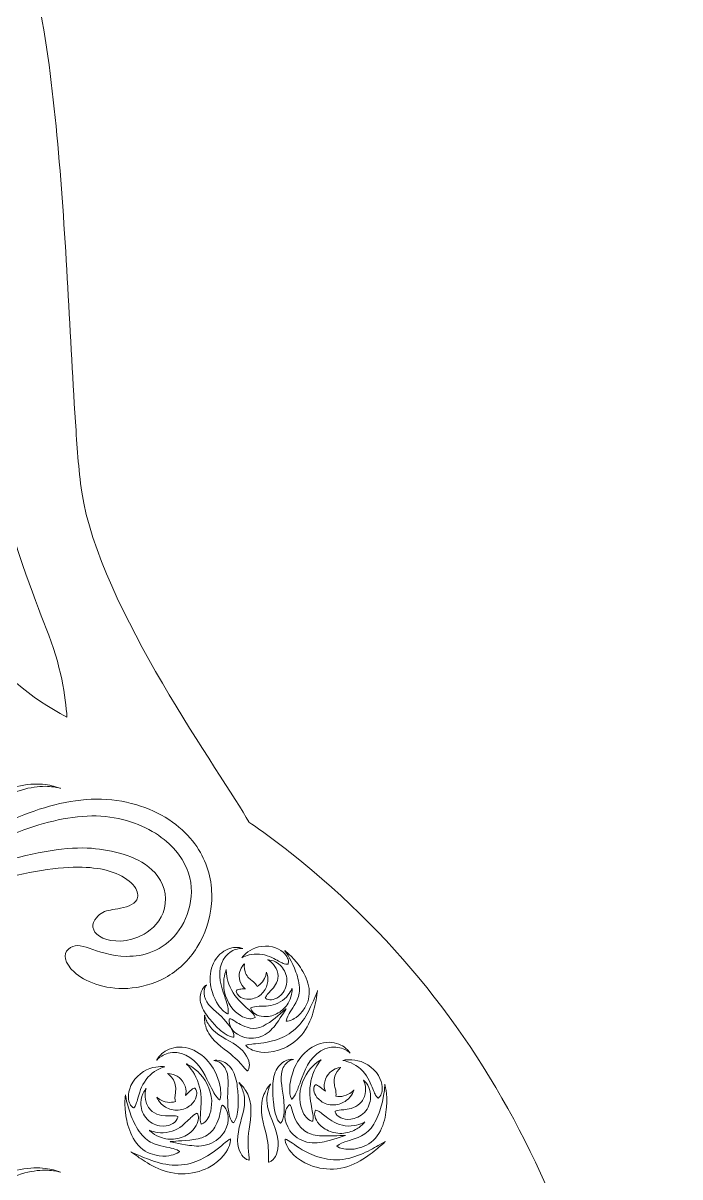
# Model space of a CAD drawing. Extents: x 359 to 483, y -510 to -85.
# Drawn here: x 439.5 to 482.8, y -212 to -135.8 of the extents above; entities that cross this region are included whole.
import ezdxf

# ---------------------------------------------------------------- set-up
doc = ezdxf.new("R2010")
doc.units = 0
doc.header["$MEASUREMENT"] = 0
doc.layers.add('Layer 1', color=7, linetype='Continuous')

msp = doc.modelspace()

# ---------------------------------------------------------------- linework, layer by layer
at = {"layer": 'Layer 1', "lineweight": 0}
for points, knots in [([(480.384, -236.21), (477.778, -218.221), (471.8, -202.258), (457.192, -190.652), (456.27, -189.919), (455.329, -189.239), (454.378, -188.583), (454.375, -188.577), (454.375, -188.574), (454.372, -188.568), (452.72, -185.571), (444.486, -174.406), (443.343, -166.788), (443.113, -165.25), (443.023, -163.689), (442.923, -162.139), (442.516, -155.827), (442.299, -149.504), (441.696, -143.205), (441.4, -140.11), (441.039, -137.006), (440.409, -133.958), (439.927, -131.628), (439.549, -128.164), (437.361, -126.737), (435.822, -125.733), (433.515, -125.783), (431.765, -125.417), (429.415, -124.926), (427.103, -124.275), (424.81, -123.567), (424.638, -123.514), (424.466, -123.476), (424.294, -123.43), (423.24, -120.997), (423.108, -118.615), (423.164, -117.16), (426.49, -115.522), (428.87, -111.133), (428.857, -105.967), (428.844, -100.129), (425.783, -95.293), (421.768, -94.311), (423.648, -93.525), (424.872, -91.484), (424.391, -89.236), (424.033, -87.566), (422.678, -86.221), (421.006, -85.876), (418.135, -85.282), (415.613, -87.462), (415.619, -90.226), (415.624, -92.127), (416.825, -93.741), (418.506, -94.37), (414.609, -95.495), (411.688, -100.28), (411.702, -106.008), (411.714, -111.174), (414.114, -115.551), (417.448, -117.174), (417.51, -118.618), (417.393, -120.978), (416.37, -123.399), (413.705, -123.916), (411.064, -124.78), (408.486, -125.448), (406.503, -125.963), (404.179, -125.643), (402.395, -126.819), (400.214, -128.258), (399.852, -131.723), (399.381, -134.055), (398.765, -137.106), (398.42, -140.212), (398.138, -143.309), (397.565, -149.61), (397.378, -155.934), (397.001, -162.248), (396.908, -163.799), (396.826, -165.36), (396.603, -166.899), (395.496, -174.522), (387.038, -186.635), (385.4, -189.64), (385.399, -189.643), (385.399, -189.644), (385.397, -189.647), (384.881, -190.029), (384.367, -190.419), (383.86, -190.826), (369.308, -202.502), (363.405, -218.492), (360.884, -236.493), (359.233, -248.287), (359.066, -443.788), (359.066, -443.788), (359.066, -479.813), (384.682, -509.503), (420.707, -509.503), (420.707, -509.503), (420.707, -509.503), (420.707, -509.503), (456.731, -509.503), (482.824, -479.813), (482.824, -443.788), (482.824, -443.788), (482.092, -247.996), (480.384, -236.21)], [0, 0, 0, 0, 1, 1, 1, 2, 2, 2, 3, 3, 3, 4, 4, 4, 5, 5, 5, 6, 6, 6, 7, 7, 7, 8, 8, 8, 9, 9, 9, 10, 10, 10, 11, 11, 11, 12, 12, 12, 13, 13, 13, 14, 14, 14, 15, 15, 15, 16, 16, 16, 17, 17, 17, 18, 18, 18, 19, 19, 19, 20, 20, 20, 21, 21, 21, 22, 22, 22, 23, 23, 23, 24, 24, 24, 25, 25, 25, 26, 26, 26, 27, 27, 27, 28, 28, 28, 29, 29, 29, 30, 30, 30, 31, 31, 31, 32, 32, 32, 33, 33, 33, 34, 34, 34, 35, 35, 35, 36, 36, 36, 36]), ([(440.991, -175.789), (441.978, -178.202), (442.279, -180.338), (442.363, -181.654), (437.48, -179.075), (434.285, -174.693), (433.53, -169.163), (432.541, -161.919), (433.506, -156.722), (435.762, -150.376), (435.493, -152.992), (435.265, -155.717), (435.324, -156.971), (435.456, -159.754), (439.357, -171.795), (440.991, -175.789)], [0, 0, 0, 0, 1, 1, 1, 2, 2, 2, 3, 3, 3, 4, 4, 4, 5, 5, 5, 5]), ([(424.863, -188.805), (425.494, -189.351), (426.813, -190.084), (428.423, -189.906), (429.209, -189.845), (430.443, -189.628), (431.821, -189.132), (433.201, -188.65), (434.717, -187.924), (436.162, -187.264), (437.6, -186.584), (439.067, -186.098), (440.18, -186.07), (440.733, -186.044), (441.183, -186.118), (441.482, -186.201), (441.782, -186.281), (441.94, -186.351), (441.94, -186.351), (441.94, -186.351), (441.773, -186.299), (441.471, -186.255), (441.169, -186.207), (440.725, -186.185), (440.198, -186.269), (439.134, -186.416), (437.8, -187.022), (436.455, -187.833), (435.094, -188.628), (433.636, -189.508), (432.22, -190.134), (430.814, -190.774), (429.441, -191.111), (428.539, -191.18), (426.77, -191.378), (424.927, -191.293), (423.684, -190.561), (423.07, -190.207), (422.651, -189.713), (422.549, -189.284), (422.439, -188.852), (422.632, -188.525), (423.083, -188.32), (423.524, -188.117), (423.829, -188.134), (424.079, -188.228), (424.329, -188.326), (424.533, -188.532), (424.863, -188.805)], [0, 0, 0, 0, 1, 1, 1, 2, 2, 2, 3, 3, 3, 4, 4, 4, 5, 5, 5, 6, 6, 6, 7, 7, 7, 8, 8, 8, 9, 9, 9, 10, 10, 10, 11, 11, 11, 12, 12, 12, 13, 13, 13, 14, 14, 14, 15, 15, 15, 16, 16, 16, 16]), ([(443.279, -187.125), (445.128, -186.895), (446.933, -187.275), (448.337, -187.98), (449.755, -188.683), (450.769, -189.761), (451.267, -190.761), (451.797, -191.745), (451.986, -192.889), (451.905, -193.941), (451.817, -194.999), (451.483, -196.004), (450.946, -196.852), (450.42, -197.707), (449.672, -198.4), (448.851, -198.853), (448.026, -199.294), (447.163, -199.512), (446.373, -199.555), (444.783, -199.638), (443.508, -199.091), (442.85, -198.485), (442.177, -197.868), (442.093, -197.287), (442.455, -196.957), (442.813, -196.624), (443.25, -196.714), (443.836, -196.908), (444.418, -197.104), (445.236, -197.42), (446.316, -197.441), (447.381, -197.457), (448.685, -197.104), (449.606, -195.919), (450.527, -194.789), (450.963, -192.889), (450.13, -191.348), (449.746, -190.577), (448.966, -189.698), (447.776, -189.068), (446.59, -188.441), (445.042, -188.049), (443.379, -188.2), (441.704, -188.317), (439.948, -188.876), (438.224, -189.594), (436.495, -190.308), (434.773, -191.177), (433.016, -191.843), (431.267, -192.517), (429.464, -192.97), (427.778, -192.985), (426.084, -192.995), (424.58, -192.524), (423.464, -191.888), (422.339, -191.249), (421.633, -190.428), (421.251, -189.819), (421.067, -189.506), (420.936, -189.256), (420.871, -189.076), (420.798, -188.9), (420.759, -188.806), (420.759, -188.806), (420.759, -188.806), (420.802, -188.898), (420.884, -189.07), (420.957, -189.246), (421.101, -189.489), (421.297, -189.788), (421.704, -190.373), (422.436, -191.143), (423.56, -191.712), (424.672, -192.28), (426.152, -192.664), (427.764, -192.58), (429.384, -192.491), (431.096, -191.982), (432.776, -191.251), (434.463, -190.527), (436.133, -189.595), (437.873, -188.792), (439.606, -187.99), (441.436, -187.32), (443.279, -187.125)], [0, 0, 0, 0, 1, 1, 1, 2, 2, 2, 3, 3, 3, 4, 4, 4, 5, 5, 5, 6, 6, 6, 7, 7, 7, 8, 8, 8, 9, 9, 9, 10, 10, 10, 11, 11, 11, 12, 12, 12, 13, 13, 13, 14, 14, 14, 15, 15, 15, 16, 16, 16, 17, 17, 17, 18, 18, 18, 19, 19, 19, 20, 20, 20, 21, 21, 21, 22, 22, 22, 23, 23, 23, 24, 24, 24, 25, 25, 25, 26, 26, 26, 27, 27, 27, 28, 28, 28, 28]), ([(446.899, -192.95), (446.704, -192.623), (446.293, -192.295), (445.803, -192.06), (445.308, -191.822), (444.736, -191.667), (444.125, -191.607), (442.91, -191.459), (440.909, -191.615), (438.659, -192.174), (436.41, -192.707), (433.875, -193.582), (431.377, -193.94), (430.132, -194.122), (428.907, -194.179), (427.791, -194.078), (426.677, -193.976), (425.681, -193.731), (424.886, -193.409), (424.085, -193.097), (423.496, -192.699), (423.13, -192.385), (422.949, -192.223), (422.814, -192.092), (422.733, -191.993), (422.649, -191.897), (422.604, -191.846), (422.604, -191.846), (422.604, -191.846), (422.782, -192.053), (423.164, -192.342), (423.549, -192.625), (424.152, -192.972), (424.953, -193.221), (425.749, -193.48), (426.734, -193.649), (427.814, -193.674), (428.894, -193.698), (430.073, -193.564), (431.264, -193.31), (433.656, -192.81), (436.087, -191.803), (438.381, -191.131), (440.666, -190.438), (442.83, -190.165), (444.255, -190.334), (444.962, -190.405), (445.666, -190.542), (446.333, -190.779), (446.995, -191.024), (447.65, -191.355), (448.178, -191.936), (448.727, -192.516), (449.008, -193.437), (448.797, -194.259), (448.591, -195.087), (448.005, -195.669), (447.448, -195.978), (446.342, -196.57), (445.363, -196.501), (444.736, -196.234), (444.096, -195.946), (443.926, -195.449), (444.202, -195.037), (444.466, -194.631), (444.749, -194.497), (445.092, -194.409), (445.426, -194.327), (445.98, -194.305), (446.473, -194.102), (446.693, -194.01), (446.87, -193.877), (446.967, -193.706), (447.059, -193.536), (447.091, -193.259), (446.899, -192.95)], [0, 0, 0, 0, 1, 1, 1, 2, 2, 2, 3, 3, 3, 4, 4, 4, 5, 5, 5, 6, 6, 6, 7, 7, 7, 8, 8, 8, 9, 9, 9, 10, 10, 10, 11, 11, 11, 12, 12, 12, 13, 13, 13, 14, 14, 14, 15, 15, 15, 16, 16, 16, 17, 17, 17, 18, 18, 18, 19, 19, 19, 20, 20, 20, 21, 21, 21, 22, 22, 22, 23, 23, 23, 24, 24, 24, 25, 25, 25, 25]), ([(452.584, -197.199), (452.933, -196.93), (453.317, -196.842), (453.577, -196.851), (453.841, -196.856), (453.98, -196.927), (453.98, -196.927), (453.98, -196.927), (453.825, -196.9), (453.589, -196.96), (453.355, -197.012), (453.052, -197.176), (452.823, -197.452), (452.336, -198.005), (452.4, -198.946), (452.61, -199.576), (452.815, -200.227), (452.97, -200.635), (452.999, -200.89), (453.037, -201.144), (452.989, -201.236), (452.989, -201.236), (452.989, -201.236), (452.885, -201.229), (452.693, -201.055), (452.51, -200.876), (452.189, -200.549), (451.941, -199.773), (451.824, -199.383), (451.773, -198.892), (451.87, -198.41), (451.959, -197.928), (452.23, -197.462), (452.584, -197.199)], [0, 0, 0, 0, 1, 1, 1, 2, 2, 2, 3, 3, 3, 4, 4, 4, 5, 5, 5, 6, 6, 6, 7, 7, 7, 8, 8, 8, 9, 9, 9, 10, 10, 10, 11, 11, 11, 11]), ([(454.616, -196.964), (455.085, -196.712), (455.848, -196.691), (456.325, -196.96), (456.804, -197.214), (456.943, -197.533), (456.976, -197.706), (457.009, -197.887), (456.95, -197.963), (456.95, -197.963), (456.95, -197.963), (456.859, -197.977), (456.706, -197.925), (456.549, -197.875), (456.345, -197.758), (456.008, -197.581), (455.676, -197.396), (455.176, -197.246), (454.714, -197.299), (454.257, -197.337), (453.915, -197.531), (453.915, -197.531), (453.915, -197.531), (454.129, -197.199), (454.616, -196.964)], [0, 0, 0, 0, 1, 1, 1, 2, 2, 2, 3, 3, 3, 4, 4, 4, 5, 5, 5, 6, 6, 6, 7, 7, 7, 8, 8, 8, 8]), ([(457.687, -198.054), (457.914, -198.38), (458.134, -198.768), (458.266, -199.217), (458.406, -199.658), (458.381, -200.202), (458.199, -200.587), (457.825, -201.352), (457.387, -201.541), (457.172, -201.655), (456.938, -201.755), (456.84, -201.724), (456.84, -201.724), (456.84, -201.724), (456.825, -201.623), (456.933, -201.402), (457.025, -201.177), (457.303, -200.852), (457.56, -200.311), (457.683, -200.039), (457.741, -199.718), (457.691, -199.338), (457.644, -198.963), (457.519, -198.562), (457.382, -198.222), (457.105, -197.533), (456.736, -197.064), (456.736, -197.064), (456.736, -197.064), (457.228, -197.401), (457.687, -198.054)], [0, 0, 0, 0, 1, 1, 1, 2, 2, 2, 3, 3, 3, 4, 4, 4, 5, 5, 5, 6, 6, 6, 7, 7, 7, 8, 8, 8, 9, 9, 9, 10, 10, 10, 10]), ([(454.134, -199.582), (453.807, -199.355), (453.65, -198.797), (453.769, -198.45), (453.866, -198.086), (454.084, -197.933), (454.084, -197.933), (454.084, -197.933), (454.029, -198.191), (454.117, -198.455), (454.199, -198.733), (454.405, -198.92), (454.563, -199.033), (454.754, -199.167), (454.86, -199.319), (454.916, -199.423), (455.046, -199.352), (455.17, -199.261), (455.267, -199.13), (455.505, -198.836), (455.525, -198.488), (455.525, -198.488), (455.525, -198.488), (455.563, -198.561), (455.594, -198.698), (455.626, -198.834), (455.642, -199.04), (455.585, -199.273), (455.528, -199.504), (455.395, -199.76), (455.176, -199.952), (454.958, -200.149), (454.671, -200.252), (454.424, -200.269), (453.917, -200.292), (453.673, -200.051), (453.596, -199.913), (453.514, -199.763), (453.551, -199.675), (453.551, -199.675), (453.551, -199.675), (453.631, -199.63), (453.769, -199.61), (453.862, -199.594), (453.988, -199.589), (454.137, -199.584), (454.136, -199.583), (454.135, -199.583), (454.134, -199.582)], [0, 0, 0, 0, 1, 1, 1, 2, 2, 2, 3, 3, 3, 4, 4, 4, 5, 5, 5, 6, 6, 6, 7, 7, 7, 8, 8, 8, 9, 9, 9, 10, 10, 10, 11, 11, 11, 12, 12, 12, 13, 13, 13, 14, 14, 14, 15, 15, 15, 16, 16, 16, 16]), ([(456.633, -199.821), (456.271, -200.304), (455.86, -200.334), (455.683, -200.298), (455.49, -200.258), (455.451, -200.167), (455.451, -200.167), (455.451, -200.167), (455.485, -200.08), (455.589, -199.963), (455.689, -199.84), (455.858, -199.698), (456.065, -199.418), (456.164, -199.276), (456.262, -199.099), (456.287, -198.895), (456.317, -198.69), (456.272, -198.451), (456.174, -198.252), (456.077, -198.052), (455.933, -197.897), (455.811, -197.804), (455.688, -197.711), (455.597, -197.672), (455.597, -197.672), (455.597, -197.672), (455.694, -197.667), (455.857, -197.706), (456.018, -197.745), (456.246, -197.844), (456.451, -198.041), (456.654, -198.236), (456.834, -198.533), (456.875, -198.88), (456.921, -199.23), (456.804, -199.582), (456.633, -199.821)], [0, 0, 0, 0, 1, 1, 1, 2, 2, 2, 3, 3, 3, 4, 4, 4, 5, 5, 5, 6, 6, 6, 7, 7, 7, 8, 8, 8, 9, 9, 9, 10, 10, 10, 11, 11, 11, 12, 12, 12, 12]), ([(453.965, -200.599), (454.311, -200.912), (454.528, -201.091), (454.645, -201.237), (454.764, -201.379), (454.78, -201.472), (454.78, -201.472), (454.78, -201.472), (454.718, -201.547), (454.513, -201.56), (454.317, -201.568), (453.941, -201.516), (453.491, -201.11), (453.031, -200.712), (452.71, -199.942), (452.71, -199.337), (452.689, -198.725), (452.878, -198.316), (452.878, -198.316), (452.878, -198.316), (452.868, -198.767), (453.052, -199.275), (453.225, -199.793), (453.613, -200.293), (453.965, -200.599)], [0, 0, 0, 0, 1, 1, 1, 2, 2, 2, 3, 3, 3, 4, 4, 4, 5, 5, 5, 6, 6, 6, 7, 7, 7, 8, 8, 8, 8]), ([(451.497, -200.267), (451.695, -200.75), (452.323, -201.151), (452.715, -201.581), (453.506, -202.401), (453.375, -202.766), (453.375, -202.766), (453.375, -202.766), (453.005, -202.885), (452.214, -202.064), (452.016, -201.855), (451.805, -201.617), (451.592, -201.331), (451.382, -201.047), (451.195, -200.699), (451.158, -200.348), (451.12, -200.002), (451.225, -199.708), (451.348, -199.545), (451.472, -199.379), (451.583, -199.331), (451.583, -199.331), (451.583, -199.331), (451.498, -199.42), (451.445, -199.594), (451.391, -199.766), (451.393, -200.024), (451.497, -200.267)], [0, 0, 0, 0, 1, 1, 1, 2, 2, 2, 3, 3, 3, 4, 4, 4, 5, 5, 5, 6, 6, 6, 7, 7, 7, 8, 8, 8, 9, 9, 9, 9]), ([(457.222, -199.567), (457.222, -199.567), (457.228, -199.663), (457.209, -199.825), (457.189, -199.986), (457.134, -200.214), (457.005, -200.454), (456.878, -200.692), (456.674, -200.938), (456.41, -201.117), (456.147, -201.298), (455.833, -201.396), (455.56, -201.415), (455.004, -201.445), (454.718, -201.226), (454.604, -201.089), (454.487, -200.943), (454.504, -200.849), (454.504, -200.849), (454.504, -200.849), (454.579, -200.794), (454.739, -200.768), (454.9, -200.737), (455.133, -200.742), (455.51, -200.721), (455.887, -200.71), (456.386, -200.561), (456.729, -200.242), (457.077, -199.941), (457.222, -199.567), (457.222, -199.567)], [0, 0, 0, 0, 1, 1, 1, 2, 2, 2, 3, 3, 3, 4, 4, 4, 5, 5, 5, 6, 6, 6, 7, 7, 7, 8, 8, 8, 9, 9, 9, 10, 10, 10, 10]), ([(458.908, -199.704), (458.908, -199.704), (458.878, -199.886), (458.829, -200.186), (458.775, -200.485), (458.697, -200.904), (458.538, -201.372), (458.38, -201.838), (458.121, -202.359), (457.713, -202.777), (457.313, -203.195), (456.803, -203.489), (456.33, -203.637), (455.367, -203.928), (454.77, -203.714), (454.493, -203.581), (454.208, -203.431), (454.176, -203.323), (454.176, -203.323), (454.176, -203.323), (454.271, -203.267), (454.561, -203.24), (454.848, -203.198), (455.337, -203.212), (456.118, -202.973), (456.507, -202.852), (456.94, -202.649), (457.314, -202.346), (457.689, -202.049), (457.994, -201.637), (458.22, -201.231), (458.447, -200.825), (458.609, -200.434), (458.725, -200.155), (458.839, -199.875), (458.908, -199.704), (458.908, -199.704)], [0, 0, 0, 0, 1, 1, 1, 2, 2, 2, 3, 3, 3, 4, 4, 4, 5, 5, 5, 6, 6, 6, 7, 7, 7, 8, 8, 8, 9, 9, 9, 10, 10, 10, 11, 11, 11, 12, 12, 12, 12]), ([(453.105, -201.557), (453.105, -201.557), (453.202, -201.573), (453.372, -201.68), (453.55, -201.775), (453.795, -201.986), (454.263, -202.125), (455.28, -202.626), (456.817, -200.795), (456.832, -200.911), (456.832, -200.911), (456.565, -201.344), (456.176, -201.899), (455.975, -202.172), (455.704, -202.492), (455.302, -202.682), (454.909, -202.87), (454.451, -202.899), (454.083, -202.797), (453.331, -202.567), (453.135, -202.085), (453.082, -201.873), (453.035, -201.634), (453.105, -201.557), (453.105, -201.557)], [0, 0, 0, 0, 1, 1, 1, 2, 2, 2, 3, 3, 3, 4, 4, 4, 5, 5, 5, 6, 6, 6, 7, 7, 7, 8, 8, 8, 8]), ([(454.398, -204.711), (454.364, -204.963), (454.267, -205.008), (454.267, -205.008), (454.267, -205.008), (454.185, -204.952), (454.06, -204.795), (453.929, -204.639), (453.754, -204.404), (453.322, -204.026), (452.91, -203.655), (452.109, -203.189), (451.726, -202.528), (451.537, -202.207), (451.469, -201.891), (451.449, -201.671), (451.43, -201.449), (451.448, -201.318), (451.448, -201.318), (451.448, -201.318), (451.474, -201.449), (451.555, -201.645), (451.635, -201.84), (451.78, -202.097), (452.004, -202.318), (452.441, -202.772), (453.224, -203.025), (453.777, -203.498), (454.322, -203.966), (454.435, -204.471), (454.398, -204.711)], [0, 0, 0, 0, 1, 1, 1, 2, 2, 2, 3, 3, 3, 4, 4, 4, 5, 5, 5, 6, 6, 6, 7, 7, 7, 8, 8, 8, 9, 9, 9, 10, 10, 10, 10]), ([(452.091, -204.971), (452.501, -205.769), (452.514, -206.275), (452.52, -206.556), (452.514, -206.841), (452.447, -206.924), (452.447, -206.924), (452.447, -206.924), (452.346, -206.888), (452.186, -206.655), (452.018, -206.428), (451.831, -205.983), (451.479, -205.303), (451.147, -204.635), (450.44, -203.84), (449.613, -203.797), (449.212, -203.764), (448.845, -203.879), (448.621, -204.024), (448.39, -204.165), (448.291, -204.31), (448.291, -204.31), (448.291, -204.31), (448.347, -204.145), (448.553, -203.939), (448.751, -203.731), (449.122, -203.506), (449.603, -203.449), (450.084, -203.385), (450.653, -203.541), (451.094, -203.849), (451.541, -204.152), (451.88, -204.576), (452.091, -204.971)], [0, 0, 0, 0, 1, 1, 1, 2, 2, 2, 3, 3, 3, 4, 4, 4, 5, 5, 5, 6, 6, 6, 7, 7, 7, 8, 8, 8, 9, 9, 9, 10, 10, 10, 11, 11, 11, 11]), ([(460.756, -203.497), (460.982, -203.681), (461.055, -203.839), (461.055, -203.839), (461.055, -203.839), (460.942, -203.705), (460.697, -203.589), (460.459, -203.468), (460.082, -203.392), (459.687, -203.467), (458.869, -203.596), (458.248, -204.461), (457.988, -205.16), (457.71, -205.872), (457.57, -206.335), (457.426, -206.578), (457.292, -206.826), (457.195, -206.873), (457.195, -206.873), (457.195, -206.873), (457.12, -206.797), (457.084, -206.514), (457.06, -206.234), (457.02, -205.73), (457.345, -204.893), (457.513, -204.478), (457.807, -204.022), (458.22, -203.674), (458.626, -203.321), (459.175, -203.106), (459.66, -203.119), (460.144, -203.126), (460.537, -203.311), (460.756, -203.497)], [0, 0, 0, 0, 1, 1, 1, 2, 2, 2, 3, 3, 3, 4, 4, 4, 5, 5, 5, 6, 6, 6, 7, 7, 7, 8, 8, 8, 9, 9, 9, 10, 10, 10, 11, 11, 11, 11]), ([(448.534, -204.72), (448.712, -204.717), (448.816, -204.734), (448.816, -204.734), (448.816, -204.734), (448.393, -204.839), (447.996, -205.16), (447.582, -205.473), (447.289, -205.986), (447.17, -206.401), (447.041, -206.813), (446.983, -207.07), (446.908, -207.232), (446.839, -207.393), (446.765, -207.452), (446.765, -207.452), (446.765, -207.452), (446.669, -207.436), (446.562, -207.267), (446.463, -207.105), (446.333, -206.751), (446.508, -206.184), (446.67, -205.608), (447.27, -205.03), (447.829, -204.854), (448.105, -204.753), (448.358, -204.723), (448.534, -204.72)], [0, 0, 0, 0, 1, 1, 1, 2, 2, 2, 3, 3, 3, 4, 4, 4, 5, 5, 5, 6, 6, 6, 7, 7, 7, 8, 8, 8, 9, 9, 9, 9]), ([(450.876, -205.42), (450.613, -204.878), (450.247, -204.539), (450.247, -204.539), (450.247, -204.539), (450.711, -204.722), (451.163, -205.222), (451.626, -205.702), (451.963, -206.552), (451.914, -207.218), (451.878, -207.882), (451.635, -208.216), (451.483, -208.366), (451.322, -208.519), (451.222, -208.514), (451.222, -208.514), (451.222, -208.514), (451.17, -208.432), (451.162, -208.231), (451.149, -208.027), (451.191, -207.715), (451.218, -207.19), (451.256, -206.665), (451.157, -205.959), (450.876, -205.42)], [0, 0, 0, 0, 1, 1, 1, 2, 2, 2, 3, 3, 3, 4, 4, 4, 5, 5, 5, 6, 6, 6, 7, 7, 7, 8, 8, 8, 8]), ([(452.971, -206.981), (452.943, -206.338), (453.115, -205.524), (452.879, -204.983), (452.763, -204.709), (452.557, -204.507), (452.378, -204.417), (452.197, -204.324), (452.061, -204.324), (452.061, -204.324), (452.061, -204.324), (452.187, -204.277), (452.412, -204.313), (452.634, -204.349), (452.941, -204.501), (453.176, -204.801), (453.415, -205.105), (453.535, -205.521), (453.589, -205.907), (453.641, -206.297), (453.66, -206.651), (453.667, -206.97), (453.687, -208.236), (453.342, -208.432), (453.342, -208.432), (453.342, -208.432), (452.991, -208.246), (452.971, -206.981)], [0, 0, 0, 0, 1, 1, 1, 2, 2, 2, 3, 3, 3, 4, 4, 4, 5, 5, 5, 6, 6, 6, 7, 7, 7, 8, 8, 8, 9, 9, 9, 9]), ([(456.68, -206.984), (456.793, -208.245), (456.463, -208.466), (456.463, -208.466), (456.463, -208.466), (456.099, -208.307), (455.986, -207.046), (455.96, -206.728), (455.942, -206.374), (455.953, -205.981), (455.966, -205.591), (456.043, -205.164), (456.248, -204.838), (456.45, -204.515), (456.74, -204.332), (456.957, -204.273), (457.177, -204.213), (457.307, -204.247), (457.307, -204.247), (457.307, -204.247), (457.172, -204.261), (457.002, -204.372), (456.833, -204.481), (456.649, -204.703), (456.563, -204.988), (456.385, -205.551), (456.641, -206.342), (456.68, -206.984)], [0, 0, 0, 0, 1, 1, 1, 2, 2, 2, 3, 3, 3, 4, 4, 4, 5, 5, 5, 6, 6, 6, 7, 7, 7, 8, 8, 8, 9, 9, 9, 9]), ([(458.6, -205.213), (458.378, -205.779), (458.353, -206.491), (458.445, -207.009), (458.527, -207.528), (458.602, -207.834), (458.61, -208.038), (458.623, -208.239), (458.58, -208.326), (458.58, -208.326), (458.58, -208.326), (458.481, -208.342), (458.305, -208.207), (458.138, -208.073), (457.861, -207.766), (457.756, -207.109), (457.637, -206.452), (457.884, -205.572), (458.294, -205.046), (458.692, -204.501), (459.134, -204.271), (459.134, -204.271), (459.134, -204.271), (458.805, -204.646), (458.6, -205.213)], [0, 0, 0, 0, 1, 1, 1, 2, 2, 2, 3, 3, 3, 4, 4, 4, 5, 5, 5, 6, 6, 6, 7, 7, 7, 8, 8, 8, 8]), ([(459.376, -206.233), (459.254, -205.819), (459.493, -205.242), (459.826, -205.02), (460.151, -204.771), (460.444, -204.78), (460.444, -204.78), (460.444, -204.78), (460.213, -204.955), (460.094, -205.243), (459.96, -205.536), (459.992, -205.856), (460.054, -206.075), (460.136, -206.352), (460.131, -206.559), (460.114, -206.677), (460.283, -206.706), (460.463, -206.709), (460.642, -206.657), (461.053, -206.556), (461.303, -206.265), (461.303, -206.265), (461.303, -206.265), (461.282, -206.353), (461.212, -206.491), (461.142, -206.628), (461.01, -206.812), (460.799, -206.968), (460.59, -207.122), (460.299, -207.245), (459.983, -207.255), (459.665, -207.27), (459.352, -207.16), (459.132, -207.006), (458.687, -206.68), (458.639, -206.314), (458.661, -206.146), (458.686, -205.964), (458.769, -205.916), (458.769, -205.916), (458.769, -205.916), (458.86, -205.934), (458.985, -206.018), (459.095, -206.087), (459.225, -206.203), (459.423, -206.353), (459.407, -206.313), (459.388, -206.281), (459.376, -206.233)], [0, 0, 0, 0, 1, 1, 1, 2, 2, 2, 3, 3, 3, 4, 4, 4, 5, 5, 5, 6, 6, 6, 7, 7, 7, 8, 8, 8, 9, 9, 9, 10, 10, 10, 11, 11, 11, 12, 12, 12, 13, 13, 13, 14, 14, 14, 15, 15, 15, 16, 16, 16, 16]), ([(461.571, -204.332), (462.145, -204.449), (462.803, -204.961), (463.024, -205.516), (463.258, -206.062), (463.165, -206.428), (463.084, -206.599), (462.995, -206.778), (462.901, -206.804), (462.901, -206.804), (462.901, -206.804), (462.822, -206.754), (462.736, -206.6), (462.644, -206.447), (462.56, -206.198), (462.388, -205.801), (462.227, -205.401), (461.881, -204.921), (461.438, -204.653), (461.009, -204.375), (460.578, -204.315), (460.578, -204.315), (460.578, -204.315), (460.679, -204.288), (460.856, -204.272), (461.032, -204.257), (461.287, -204.26), (461.571, -204.332)], [0, 0, 0, 0, 1, 1, 1, 2, 2, 2, 3, 3, 3, 4, 4, 4, 5, 5, 5, 6, 6, 6, 7, 7, 7, 8, 8, 8, 9, 9, 9, 9]), ([(449.52, -206.429), (449.559, -206.205), (449.558, -205.883), (449.394, -205.606), (449.245, -205.332), (448.997, -205.182), (448.997, -205.182), (448.997, -205.182), (449.287, -205.143), (449.637, -205.356), (449.992, -205.542), (450.289, -206.091), (450.211, -206.516), (450.205, -206.563), (450.189, -206.596), (450.178, -206.637), (450.353, -206.472), (450.478, -206.34), (450.578, -206.261), (450.693, -206.165), (450.781, -206.137), (450.781, -206.137), (450.781, -206.137), (450.87, -206.176), (450.914, -206.354), (450.953, -206.52), (450.943, -206.888), (450.535, -207.258), (450.332, -207.435), (450.032, -207.577), (449.714, -207.596), (449.399, -207.618), (449.097, -207.527), (448.873, -207.395), (448.647, -207.262), (448.496, -207.092), (448.412, -206.964), (448.328, -206.834), (448.298, -206.749), (448.298, -206.749), (448.298, -206.749), (448.577, -207.012), (448.997, -207.07), (449.18, -207.102), (449.358, -207.08), (449.524, -207.035), (449.495, -206.919), (449.468, -206.713), (449.52, -206.429)], [0, 0, 0, 0, 1, 1, 1, 2, 2, 2, 3, 3, 3, 4, 4, 4, 5, 5, 5, 6, 6, 6, 7, 7, 7, 8, 8, 8, 9, 9, 9, 10, 10, 10, 11, 11, 11, 12, 12, 12, 13, 13, 13, 14, 14, 14, 15, 15, 15, 16, 16, 16, 16]), ([(462.032, -205.87), (461.987, -205.705), (461.934, -205.609), (461.934, -205.609), (461.934, -205.609), (462.02, -205.674), (462.13, -205.822), (462.238, -205.97), (462.361, -206.213), (462.396, -206.523), (462.431, -206.829), (462.376, -207.204), (462.171, -207.525), (461.969, -207.851), (461.63, -208.066), (461.322, -208.152), (460.686, -208.315), (460.316, -208.067), (460.186, -207.922), (460.046, -207.763), (460.069, -207.665), (460.069, -207.665), (460.069, -207.665), (460.154, -207.621), (460.324, -207.602), (460.493, -207.575), (460.744, -207.583), (461.132, -207.482), (461.324, -207.426), (461.539, -207.335), (461.705, -207.167), (461.874, -207.002), (461.998, -206.757), (462.048, -206.514), (462.099, -206.27), (462.076, -206.034), (462.032, -205.87)], [0, 0, 0, 0, 1, 1, 1, 2, 2, 2, 3, 3, 3, 4, 4, 4, 5, 5, 5, 6, 6, 6, 7, 7, 7, 8, 8, 8, 9, 9, 9, 10, 10, 10, 11, 11, 11, 12, 12, 12, 12]), ([(447.583, -207.074), (447.658, -207.311), (447.807, -207.541), (447.993, -207.688), (448.175, -207.837), (448.399, -207.906), (448.595, -207.941), (448.991, -208.001), (449.24, -207.967), (449.412, -207.976), (449.583, -207.977), (449.671, -208.012), (449.671, -208.012), (449.671, -208.012), (449.705, -208.107), (449.582, -208.28), (449.468, -208.437), (449.126, -208.723), (448.476, -208.627), (448.161, -208.574), (447.801, -208.396), (447.566, -208.092), (447.329, -207.795), (447.235, -207.428), (447.238, -207.12), (447.241, -206.807), (447.337, -206.553), (447.43, -206.395), (447.524, -206.236), (447.602, -206.162), (447.602, -206.162), (447.602, -206.162), (447.559, -206.263), (447.532, -206.432), (447.505, -206.6), (447.507, -206.836), (447.583, -207.074)], [0, 0, 0, 0, 1, 1, 1, 2, 2, 2, 3, 3, 3, 4, 4, 4, 5, 5, 5, 6, 6, 6, 7, 7, 7, 8, 8, 8, 9, 9, 9, 10, 10, 10, 11, 11, 11, 12, 12, 12, 12]), ([(454.375, -210.575), (454.41, -210.794), (454.396, -210.894), (454.396, -210.894), (454.396, -210.894), (454.29, -210.928), (454.077, -210.754), (453.868, -210.591), (453.575, -210.113), (453.638, -209.325), (453.7, -208.53), (454.11, -207.708), (454.089, -207.002), (454.086, -206.65), (453.994, -206.334), (453.901, -206.12), (453.808, -205.904), (453.724, -205.783), (453.724, -205.783), (453.724, -205.783), (453.839, -205.873), (453.994, -206.064), (454.148, -206.254), (454.336, -206.557), (454.434, -206.955), (454.64, -207.77), (454.367, -208.754), (454.332, -209.378), (454.287, -210.023), (454.346, -210.353), (454.375, -210.575)], [0, 0, 0, 0, 1, 1, 1, 2, 2, 2, 3, 3, 3, 4, 4, 4, 5, 5, 5, 6, 6, 6, 7, 7, 7, 8, 8, 8, 9, 9, 9, 10, 10, 10, 10]), ([(455.577, -209.511), (455.477, -208.894), (455.102, -207.943), (455.222, -207.111), (455.278, -206.705), (455.434, -206.384), (455.567, -206.179), (455.701, -205.973), (455.806, -205.871), (455.806, -205.871), (455.806, -205.871), (455.735, -206.001), (455.665, -206.225), (455.595, -206.448), (455.536, -206.772), (455.57, -207.122), (455.623, -207.826), (456.117, -208.601), (456.262, -209.386), (456.406, -210.162), (456.165, -210.668), (455.975, -210.852), (455.781, -211.048), (455.672, -211.025), (455.672, -211.025), (455.672, -211.025), (455.648, -210.927), (455.659, -210.706), (455.665, -210.481), (455.689, -210.147), (455.577, -209.511)], [0, 0, 0, 0, 1, 1, 1, 2, 2, 2, 3, 3, 3, 4, 4, 4, 5, 5, 5, 6, 6, 6, 7, 7, 7, 8, 8, 8, 9, 9, 9, 10, 10, 10, 10]), ([(463.456, -207.392), (463.42, -207.83), (463.336, -208.316), (463.136, -208.79), (462.948, -209.263), (462.554, -209.705), (462.135, -209.909), (461.291, -210.304), (460.783, -210.174), (460.519, -210.132), (460.248, -210.065), (460.185, -209.979), (460.185, -209.979), (460.185, -209.979), (460.243, -209.891), (460.491, -209.785), (460.729, -209.663), (461.199, -209.587), (461.811, -209.293), (462.112, -209.141), (462.393, -208.893), (462.613, -208.523), (462.832, -208.16), (462.999, -207.724), (463.113, -207.332), (463.344, -206.539), (463.342, -205.877), (463.342, -205.877), (463.342, -205.877), (463.523, -206.513), (463.456, -207.392)], [0, 0, 0, 0, 1, 1, 1, 2, 2, 2, 3, 3, 3, 4, 4, 4, 5, 5, 5, 6, 6, 6, 7, 7, 7, 8, 8, 8, 9, 9, 9, 10, 10, 10, 10]), ([(446.609, -207.999), (446.764, -208.377), (446.976, -208.794), (447.232, -209.131), (447.489, -209.476), (447.794, -209.693), (448.109, -209.813), (448.749, -210.042), (449.224, -210.069), (449.473, -210.164), (449.732, -210.244), (449.798, -210.326), (449.798, -210.326), (449.798, -210.326), (449.744, -210.417), (449.482, -210.512), (449.224, -210.582), (448.732, -210.765), (447.852, -210.46), (447.413, -210.301), (446.975, -209.902), (446.739, -209.451), (446.49, -209.001), (446.356, -208.527), (446.275, -208.095), (446.116, -207.227), (446.23, -206.576), (446.23, -206.576), (446.23, -206.576), (446.297, -207.234), (446.609, -207.999)], [0, 0, 0, 0, 1, 1, 1, 2, 2, 2, 3, 3, 3, 4, 4, 4, 5, 5, 5, 6, 6, 6, 7, 7, 7, 8, 8, 8, 9, 9, 9, 10, 10, 10, 10]), ([(456.852, -207.491), (456.967, -207.253), (457.072, -207.232), (457.072, -207.232), (457.072, -207.232), (457.135, -207.31), (457.198, -207.523), (457.276, -207.729), (457.329, -208.093), (457.647, -208.552), (457.81, -208.778), (458.063, -209.01), (458.378, -209.145), (458.688, -209.283), (459.079, -209.309), (459.44, -209.303), (460.175, -209.284), (460.745, -209.27), (460.745, -209.27), (460.745, -209.27), (460.21, -209.449), (459.487, -209.648), (459.123, -209.74), (458.669, -209.821), (458.198, -209.704), (457.735, -209.592), (457.328, -209.301), (457.084, -208.963), (456.604, -208.254), (456.758, -207.71), (456.852, -207.491)], [0, 0, 0, 0, 1, 1, 1, 2, 2, 2, 3, 3, 3, 4, 4, 4, 5, 5, 5, 6, 6, 6, 7, 7, 7, 8, 8, 8, 9, 9, 9, 10, 10, 10, 10]), ([(448.721, -209.091), (449.244, -209.084), (449.771, -208.817), (450.084, -208.523), (450.404, -208.238), (450.578, -208.041), (450.721, -207.934), (450.859, -207.825), (450.951, -207.806), (450.951, -207.806), (450.951, -207.806), (451.029, -207.865), (451.043, -208.067), (451.051, -208.259), (450.992, -208.645), (450.539, -209.051), (450.312, -209.246), (449.995, -209.414), (449.651, -209.479), (449.309, -209.548), (448.961, -209.518), (448.675, -209.436), (448.388, -209.354), (448.165, -209.222), (448.022, -209.114), (447.879, -209.006), (447.808, -208.927), (447.808, -208.927), (447.808, -208.927), (448.208, -209.116), (448.721, -209.091)], [0, 0, 0, 0, 1, 1, 1, 2, 2, 2, 3, 3, 3, 4, 4, 4, 5, 5, 5, 6, 6, 6, 7, 7, 7, 8, 8, 8, 9, 9, 9, 10, 10, 10, 10]), ([(450.468, -209.575), (450.828, -209.544), (451.214, -209.477), (451.508, -209.307), (451.807, -209.14), (452.035, -208.883), (452.173, -208.641), (452.441, -208.151), (452.456, -207.784), (452.512, -207.571), (452.552, -207.352), (452.607, -207.268), (452.607, -207.268), (452.607, -207.268), (452.713, -207.278), (452.853, -207.503), (452.969, -207.711), (453.18, -208.235), (452.776, -208.991), (452.569, -209.353), (452.194, -209.685), (451.746, -209.845), (451.29, -210.01), (450.829, -209.977), (450.458, -209.923), (449.718, -209.802), (449.167, -209.679), (449.167, -209.679), (449.167, -209.679), (449.736, -209.634), (450.468, -209.575)], [0, 0, 0, 0, 1, 1, 1, 2, 2, 2, 3, 3, 3, 4, 4, 4, 5, 5, 5, 6, 6, 6, 7, 7, 7, 8, 8, 8, 9, 9, 9, 10, 10, 10, 10]), ([(462.018, -208.38), (462.018, -208.38), (461.956, -208.466), (461.824, -208.589), (461.693, -208.71), (461.486, -208.865), (461.209, -208.977), (460.934, -209.089), (460.59, -209.155), (460.243, -209.122), (459.894, -209.093), (459.561, -208.959), (459.315, -208.788), (458.822, -208.432), (458.722, -208.055), (458.711, -207.863), (458.703, -207.661), (458.775, -207.594), (458.775, -207.594), (458.775, -207.594), (458.869, -207.603), (459.017, -207.697), (459.171, -207.788), (459.364, -207.966), (459.713, -208.216), (460.054, -208.476), (460.606, -208.686), (461.127, -208.639), (461.64, -208.61), (462.018, -208.38), (462.018, -208.38)], [0, 0, 0, 0, 1, 1, 1, 2, 2, 2, 3, 3, 3, 4, 4, 4, 5, 5, 5, 6, 6, 6, 7, 7, 7, 8, 8, 8, 9, 9, 9, 10, 10, 10, 10]), ([(451.681, -211.397), (451.197, -211.649), (450.571, -211.818), (449.934, -211.806), (449.291, -211.8), (448.682, -211.599), (448.193, -211.361), (447.7, -211.122), (447.308, -210.857), (447.03, -210.668), (446.755, -210.474), (446.588, -210.356), (446.588, -210.356), (446.588, -210.356), (446.775, -210.438), (447.082, -210.572), (447.39, -210.704), (447.822, -210.89), (448.318, -211.036), (448.813, -211.184), (449.379, -211.275), (449.913, -211.218), (450.45, -211.168), (450.957, -210.988), (451.362, -210.778), (452.173, -210.348), (452.543, -209.943), (452.795, -209.744), (453.038, -209.532), (453.147, -209.497), (453.147, -209.497), (453.147, -209.497), (453.198, -209.603), (453.084, -209.938), (452.963, -210.253), (452.657, -210.878), (451.681, -211.397)], [0, 0, 0, 0, 1, 1, 1, 2, 2, 2, 3, 3, 3, 4, 4, 4, 5, 5, 5, 6, 6, 6, 7, 7, 7, 8, 8, 8, 9, 9, 9, 10, 10, 10, 11, 11, 11, 12, 12, 12, 12]), ([(456.768, -209.505), (456.768, -209.505), (456.88, -209.528), (457.144, -209.714), (457.415, -209.885), (457.825, -210.249), (458.677, -210.592), (459.102, -210.759), (459.624, -210.885), (460.164, -210.879), (460.7, -210.88), (461.254, -210.73), (461.731, -210.531), (462.21, -210.333), (462.619, -210.104), (462.912, -209.941), (463.203, -209.774), (463.381, -209.674), (463.381, -209.674), (463.381, -209.674), (463.227, -209.808), (462.974, -210.03), (462.717, -210.248), (462.354, -210.552), (461.889, -210.841), (461.428, -211.129), (460.843, -211.392), (460.204, -211.465), (459.572, -211.544), (458.932, -211.441), (458.425, -211.242), (457.4, -210.827), (457.03, -210.237), (456.877, -209.937), (456.728, -209.616), (456.768, -209.505), (456.768, -209.505)], [0, 0, 0, 0, 1, 1, 1, 2, 2, 2, 3, 3, 3, 4, 4, 4, 5, 5, 5, 6, 6, 6, 7, 7, 7, 8, 8, 8, 9, 9, 9, 10, 10, 10, 11, 11, 11, 12, 12, 12, 12]), ([(423.083, -213.668), (423.524, -213.466), (423.829, -213.483), (424.079, -213.576), (424.329, -213.675), (424.533, -213.88), (424.863, -214.154), (425.494, -214.7), (426.813, -215.433), (428.423, -215.254), (429.209, -215.194), (430.443, -214.977), (431.821, -214.48), (433.201, -213.998), (434.717, -213.272), (436.162, -212.613), (437.6, -211.932), (439.067, -211.446), (440.18, -211.418), (440.733, -211.392), (441.183, -211.467), (441.482, -211.55), (441.782, -211.629), (441.94, -211.699), (441.94, -211.699), (441.94, -211.699), (441.773, -211.648), (441.471, -211.603), (441.169, -211.555), (440.725, -211.533), (440.198, -211.617), (439.134, -211.765), (437.8, -212.371), (436.455, -213.181), (435.094, -213.976), (433.636, -214.856), (432.22, -215.483), (430.814, -216.123), (429.441, -216.46), (428.539, -216.528), (426.77, -216.727), (424.927, -216.641), (423.684, -215.91), (423.07, -215.555), (422.651, -215.061), (422.549, -214.632), (422.439, -214.2), (422.632, -213.874), (423.083, -213.668)], [0, 0, 0, 0, 1, 1, 1, 2, 2, 2, 3, 3, 3, 4, 4, 4, 5, 5, 5, 6, 6, 6, 7, 7, 7, 8, 8, 8, 9, 9, 9, 10, 10, 10, 11, 11, 11, 12, 12, 12, 13, 13, 13, 14, 14, 14, 15, 15, 15, 16, 16, 16, 16])]:
    msp.add_open_spline(points, degree=3, knots=knots, dxfattribs=at)

doc.saveas('drawing.dxf')
